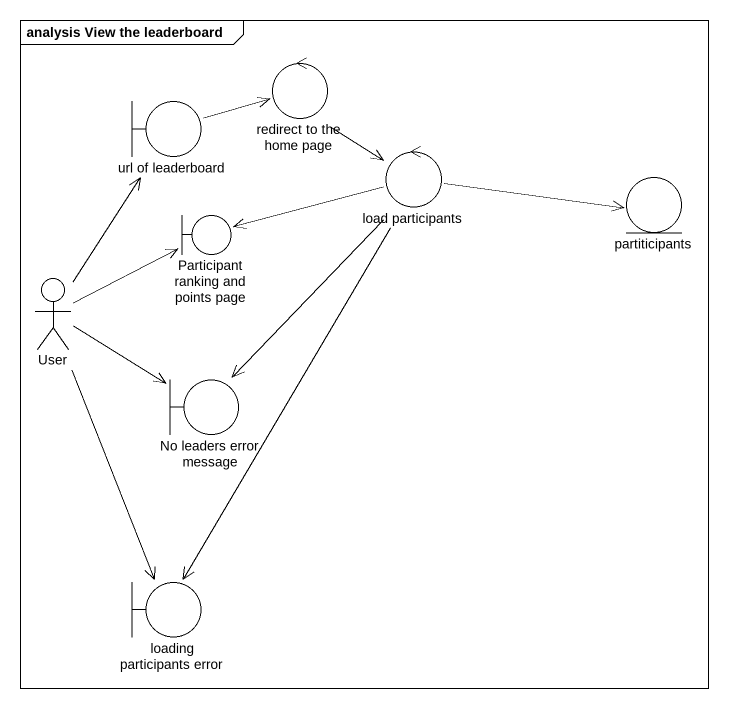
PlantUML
@startuml
mainframe analysis View the leaderboard
control "redirect to the home page" as redirect_to_the_home_page
boundary "url of leaderboard" as url_of_leaderboard
control "load participants" as load_participants
entity partiticipants
boundary "Participant ranking and points page" as Participant_ranking_and
actor User
boundary "No leaders error message" as No_leaders_error_message
boundary "loading participants error" as loading_participants_error
redirect_to_the_home_page --> load_participants
url_of_leaderboard -right-> redirect_to_the_home_page
load_participants -right-> partiticipants
load_participants -left-> Participant_ranking_and
load_participants --> No_leaders_error_message
load_participants --> loading_participants_error
User -up-> url_of_leaderboard
User -right-> Participant_ranking_and
User --> No_leaders_error_message
User --> loading_participants_error
@enduml
